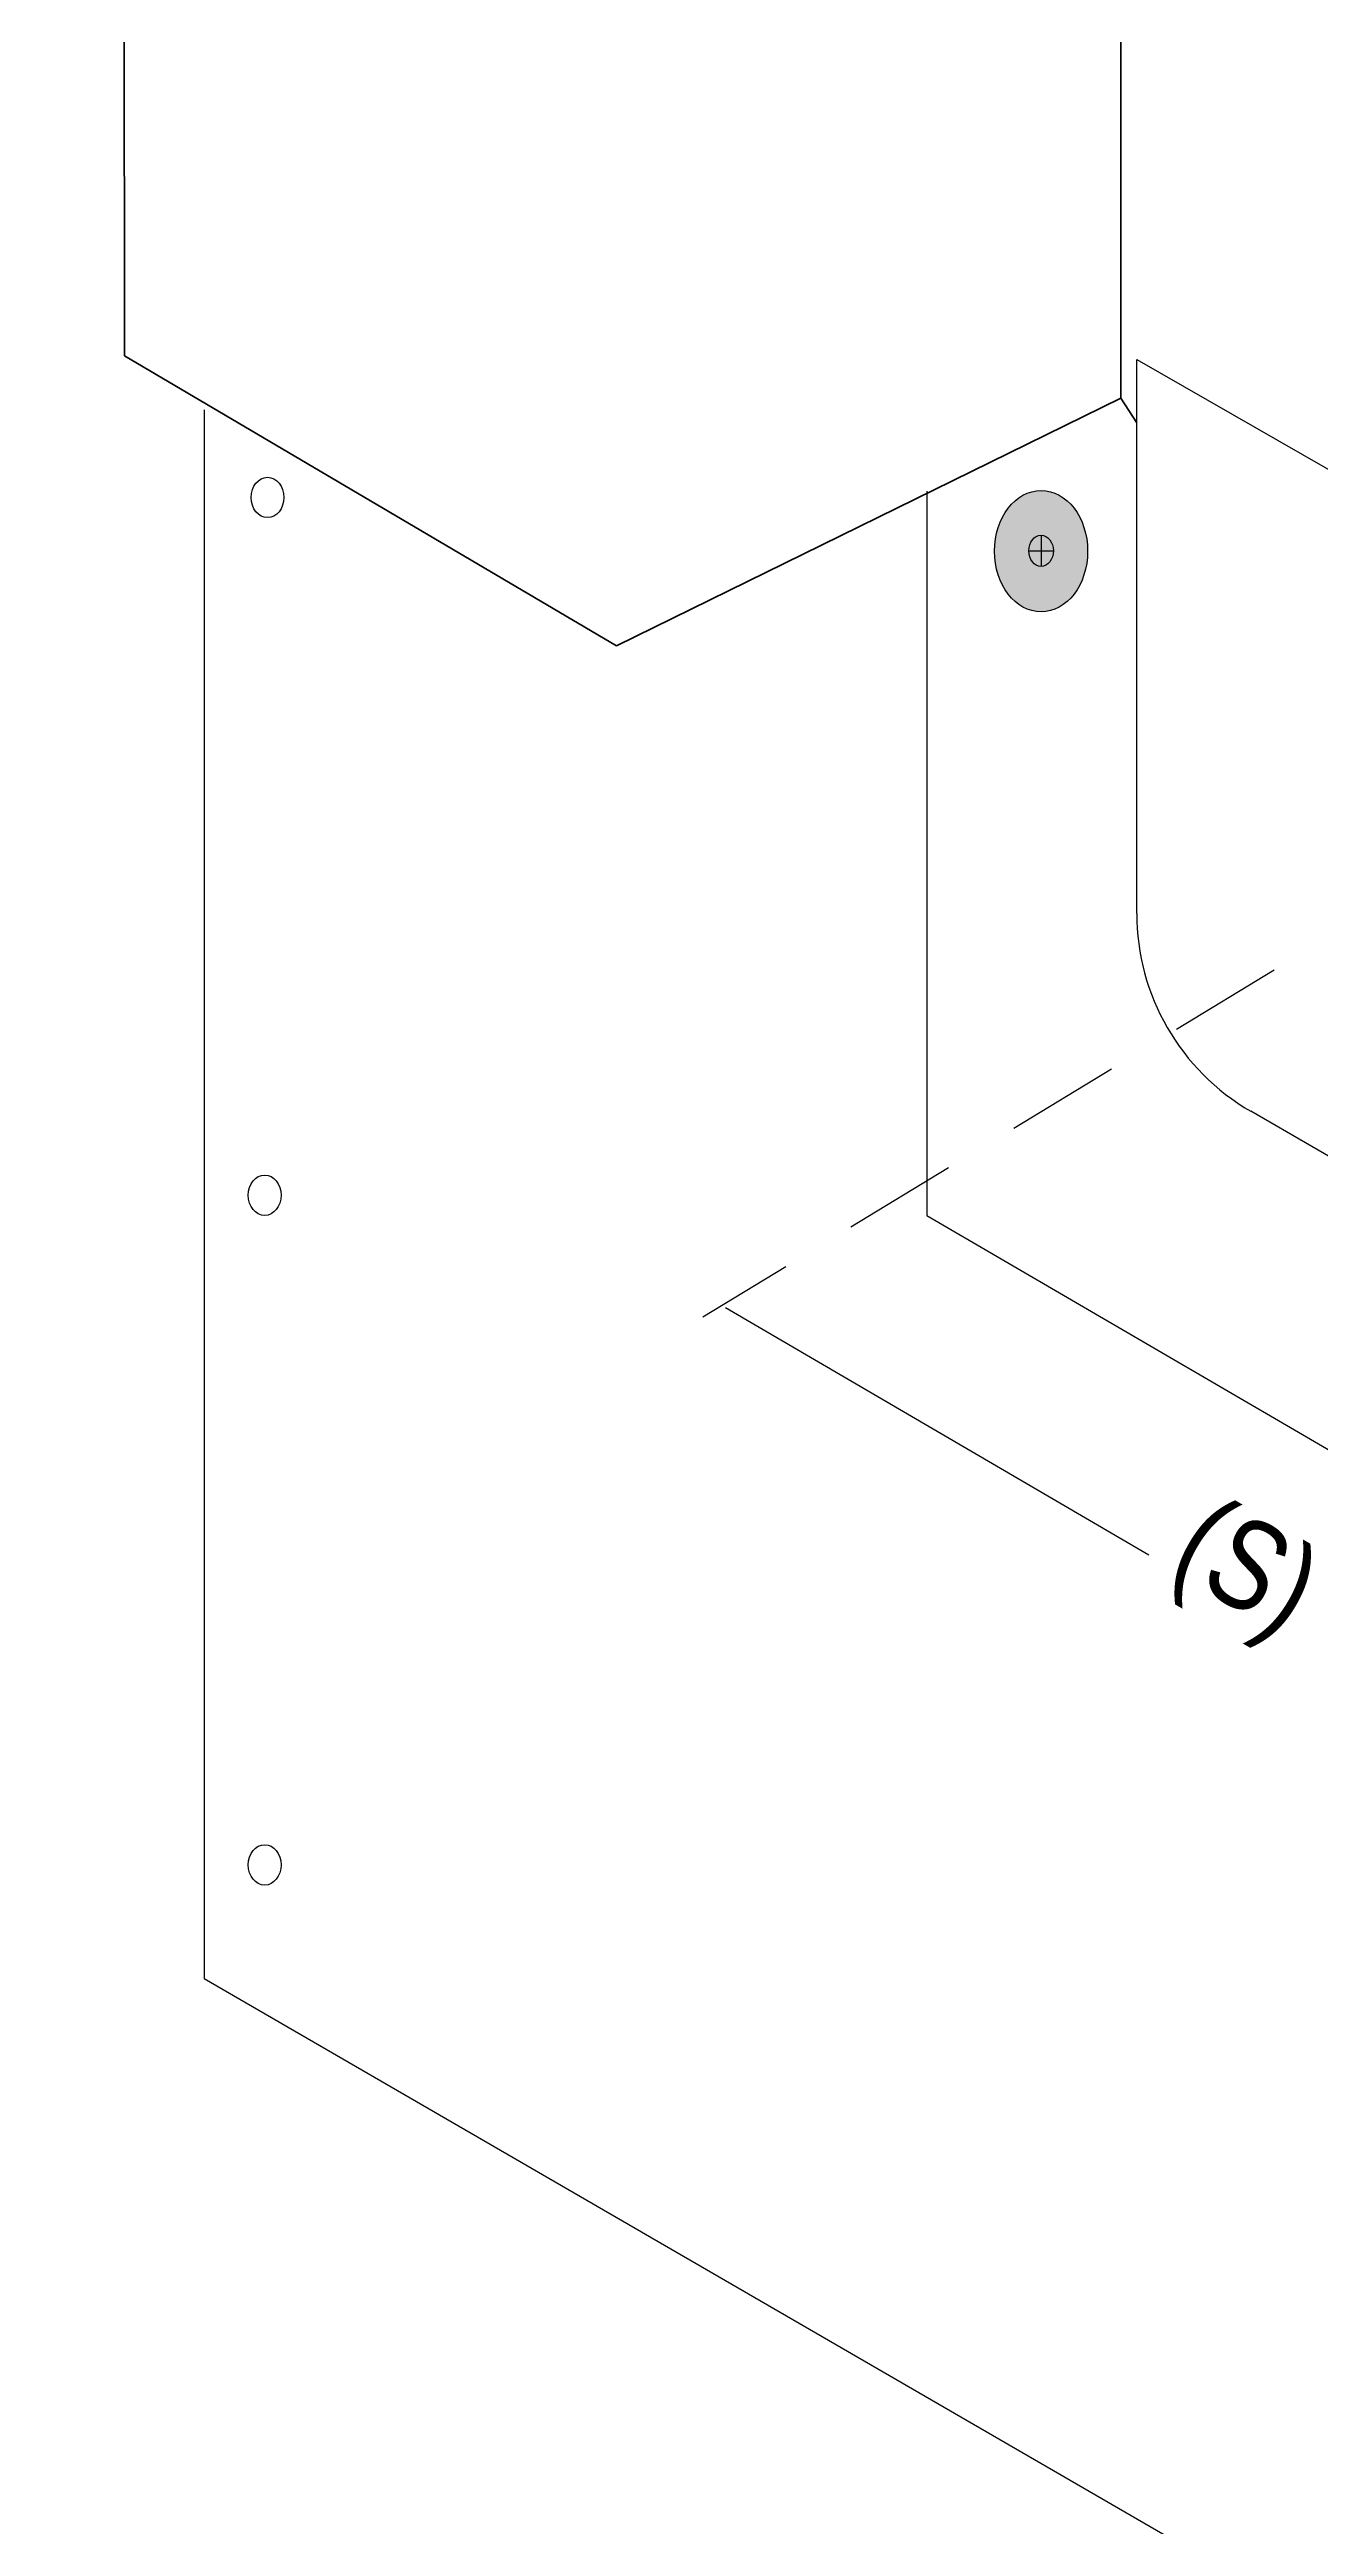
# Model space of a CAD drawing. Extents: x -1337 to 5791, y -3809 to 1769.
# Drawn here: x 1.4 to 101.5, y 1026.8 to 1221.9 of the extents above; entities that cross this region are included whole.
import ezdxf

# ---------------------------------------------------------------- set-up
doc = ezdxf.new("R2010")
doc.units = 0
doc.header["$MEASUREMENT"] = 0
doc.linetypes.add('AI-Linetype-52', pattern=[15, 9, -6])
for name, color, linetype, lineweight in [('G-ANNO-TTLB', 7, 'Continuous', 0), ('TYVEK', 7, 'Continuous', 0), ('WALL SCRATCH', 7, 'Continuous', 0)]:
    doc.layers.add(name, color=color, linetype=linetype, lineweight=lineweight)

# ---------------------------------------------------------------- blocks, each defined once
blk = doc.blocks.new('Block_161')
at = {"layer": 'WALL SCRATCH', "true_color": 0x003b71, "transparency": 33554687}
h = blk.add_hatch(color=156, dxfattribs=at)
h.dxf.hatch_style = 2
edge = h.paths.add_edge_path()
edge.add_ellipse((79.49, 1182.36), major_axis=(0, 4.78), ratio=0.766948, start_angle=0, end_angle=360)
at = {"layer": 'WALL SCRATCH', "color": 18, "lineweight": 25, "true_color": 0x080808}
for p, q in [((78.51, 1182.39), (80.46, 1182.39)), ((79.49, 1183.63), (79.49, 1181.16))]:
    blk.add_line(p, q, dxfattribs=at)
at = {"layer": 'WALL SCRATCH', "color": 8, "lineweight": 25, "true_color": 0x808080}
blk.add_lwpolyline([(78.97, 1177.25)], dxfattribs=at)
at = {"layer": 'WALL SCRATCH', "color": 18, "lineweight": 25, "true_color": 0x000000}
blk.add_ellipse((79.49, 1182.36), major_axis=(0, 4.78), ratio=0.766948, dxfattribs=at)
at = {"layer": 'WALL SCRATCH', "color": 18, "lineweight": 25, "true_color": 0x080808}
blk.add_ellipse((79.49, 1182.39), major_axis=(0, 1.23), ratio=0.788846, dxfattribs=at)
blk = doc.blocks.new('Block_159')
at = {"layer": 'WALL SCRATCH'}
blk.add_blockref('Block_161', (0, 0), dxfattribs=at)
blk = doc.blocks.new('Block_158')
at = {"layer": 'WALL SCRATCH'}
blk.add_blockref('Block_159', (0, 0), dxfattribs=at)

msp = doc.modelspace()

# ---------------------------------------------------------------- hatches: boundary and pattern name
at = {"layer": 'G-ANNO-TTLB', "true_color": 0xff00ff, "transparency": 33554687}
h = msp.add_hatch(color=6, dxfattribs=at)
edge = h.paths.add_edge_path()
edge.add_spline(control_points=[(1773.02, -796.5), (1773.02, -796.5), (-1156.5, -796.5), (-1156.5, -796.5), (-1156.5, -796.5), (-1156.5, 1660.5), (-1156.5, 1660.5), (-1156.5, 1660.5), (1773.02, 1660.5), (1773.02, 1660.5), (1773.02, 1660.5), (1773.02, -796.5), (1773.02, -796.5)], knot_values=[0, 0, 0, 0, 1, 1, 1, 2, 2, 2, 3, 3, 3, 4, 4, 4, 4], degree=3, periodic=0)
edge = h.paths.add_edge_path()
edge.add_spline(control_points=[(-1147.5, 1651.5), (-1147.5, 1651.5), (-1147.5, -787.5), (-1147.5, -787.5), (-1147.5, -787.5), (1764.02, -787.5), (1764.02, -787.5), (1764.02, -787.5), (1764.02, 1651.5), (1764.02, 1651.5), (1764.02, 1651.5), (-1147.5, 1651.5), (-1147.5, 1651.5)], knot_values=[0, 0, 0, 0, 1, 1, 1, 2, 2, 2, 3, 3, 3, 4, 4, 4, 4], degree=3, periodic=0)
edge.add_line((-1147.5, 1651.5), (-1147.5, 1651.5))

# ---------------------------------------------------------------- linework, layer by layer
at = {"layer": 'G-ANNO-TTLB'}
for points in [[(1773.02, -796.5), (1773.02, -796.5), (-1156.5, -796.5), (-1156.5, -796.5), (-1156.5, -796.5), (-1156.5, 1660.5), (-1156.5, 1660.5), (-1156.5, 1660.5), (1773.02, 1660.5), (1773.02, 1660.5), (1773.02, 1660.5), (1773.02, -796.5), (1773.02, -796.5)], [(-1147.5, 1651.5), (-1147.5, 1651.5), (-1147.5, -787.5), (-1147.5, -787.5), (-1147.5, -787.5), (1764.02, -787.5), (1764.02, -787.5), (1764.02, -787.5), (1764.02, 1651.5), (1764.02, 1651.5), (1764.02, 1651.5), (-1147.5, 1651.5), (-1147.5, 1651.5)]]:
    msp.add_open_spline(points, degree=3, knots=[0, 0, 0, 0, 1, 1, 1, 2, 2, 2, 3, 3, 3, 4, 4, 4, 4], dxfattribs=at)
at = {"layer": 'TYVEK', "color": 18, "lineweight": 60, "true_color": 0x000000}
for p, q in [((7.28, 1197.75), (7.19, 1374.39)), ((85.78, 1194.4), (85.78, 1365.78)), ((7.28, 1197.75), (46.04, 1174.9)), ((46.04, 1174.9), (85.78, 1194.4)), ((87.02, 1192.46), (85.78, 1194.4))]:
    msp.add_line(p, q, dxfattribs=at)
at = {"layer": 'TYVEK', "color": 4, "lineweight": 25, "true_color": 0x00ffff}
for p, q in [((87.02, 1153.84), (87.02, 1197.45)), ((87.02, 1197.45), (109.45, 1184.59)), ((136.3, 1114.95), (96.01, 1138.26))]:
    msp.add_line(p, q, dxfattribs=at)
at = {"layer": 'TYVEK', "color": 18, "linetype": 'AI-Linetype-52', "lineweight": 25, "true_color": 0x000000}
msp.add_line((110.68, 1157.14), (52.83, 1122.04), dxfattribs=at)
at = {"layer": 'TYVEK', "color": 1, "lineweight": 25, "true_color": 0xff0000}
msp.add_line((54.64, 1122.82), (87.97, 1103.33), dxfattribs=at)
at = {"layer": 'TYVEK', "color": 4, "lineweight": 25, "true_color": 0x00ffff}
msp.add_open_spline([(87.02, 1153.84), (87.02, 1147.42), (90.45, 1141.48), (96.01, 1138.26)], degree=3, dxfattribs=at)
at = {"layer": 'WALL SCRATCH', "color": 2, "lineweight": 25, "true_color": 0xffff00}
for p, q in [((13.56, 1193.48), (13.56, 1069.98)), ((13.56, 1069.98), (282.35, 914.37))]:
    msp.add_line(p, q, dxfattribs=at)
at = {"layer": 'WALL SCRATCH', "color": 18, "lineweight": 25, "true_color": 0x000000}
for p, q in [((70.49, 1187.08), (70.49, 1130.05)), ((70.49, 1130.05), (240.29, 1031.12))]:
    msp.add_line(p, q, dxfattribs=at)
at = {"layer": 'WALL SCRATCH', "color": 8, "lineweight": 25, "true_color": 0x808080}
msp.add_lwpolyline([(74.83, 1174.02)], dxfattribs=at)
msp.add_lwpolyline([(74.83, 1174.02)], dxfattribs=at)
at = {"layer": 'WALL SCRATCH', "color": 1, "lineweight": 25, "true_color": 0xff0000}
msp.add_lwpolyline([(70.47, 1135.29)], dxfattribs=at)
at = {"layer": 'WALL SCRATCH', "color": 252, "lineweight": 25, "true_color": 0x848484}
for centre in [(18.55, 1186.59), (18.33, 1131.65), (18.33, 1078.92)]:
    msp.add_ellipse(centre, major_axis=(0, 1.59), ratio=0.812499, dxfattribs=at)

# ---------------------------------------------------------------- block references
at = {"layer": 'WALL SCRATCH'}
msp.add_blockref('Block_158', (0, 0), dxfattribs=at)

# ---------------------------------------------------------------- texts
at = {"layer": 'TYVEK', "insert": (88.35, 1100.41), "char_height": 0.2, "attachment_point": 7, "rotation": 330.0001}
msp.add_mtext('\\C1;\\c255;\\FArial Narrow|b0|i0|c1;\\H6.989873;\\W1.007294;(S)', dxfattribs=at)

doc.saveas('drawing.dxf')
